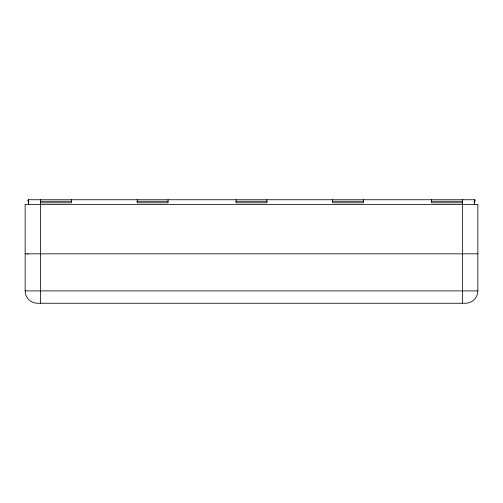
<?xml version="1.0" encoding="UTF-8"?>
<svg xmlns="http://www.w3.org/2000/svg" width="503" height="503" viewBox="0 0 503 503"><rect width="100%" height="100%" fill="white"/><g stroke="black" fill="none" stroke-linecap="round" stroke-linejoin="round"><path stroke-width="0.75" d="M28.935 201.389A0.773 0.773 0 0 0 28.552 201.288A0.773 0.773 0 0 1 27.778 200.515A0.773 0.773 0 0 1 28.552 199.741L474.448 199.741A0.773 0.773 0 0 1 475.222 200.515A0.773 0.773 0 0 1 474.448 201.288A0.773 0.773 0 0 0 474.065 201.389M40.598 201.288L71.501 201.288M137.168 201.288L168.065 201.288M236.052 201.288L266.948 201.288M332.615 201.288L363.518 201.288M431.499 201.288L462.402 201.288M40.598 202.828L71.501 202.828L71.501 199.741M462.402 202.828L431.499 202.828L431.499 199.741M25.15 253.82L477.85 253.82M25.15 290.897L477.85 290.897L477.85 204.375L25.15 204.375L25.15 290.897A12.361 12.361 0 0 0 37.511 303.259L465.482 303.259A12.361 12.361 0 0 0 477.85 290.897M474.448 199.741L474.448 204.375M462.402 199.741L462.402 303.259M363.518 199.741L363.518 202.828L332.615 202.828L332.615 199.741M266.948 199.741L266.948 202.828L236.052 202.828L236.052 199.741M168.065 199.741L168.065 202.828L137.168 202.828L137.168 199.741M40.598 199.741L40.598 303.259M28.552 199.741L28.552 204.375M27.929 253.82L27.929 254.399M474.448 202.828A0.773 0.773 0 0 1 474.084 202.734M28.916 202.734A0.773 0.773 0 0 1 28.552 202.828"/></g></svg>
